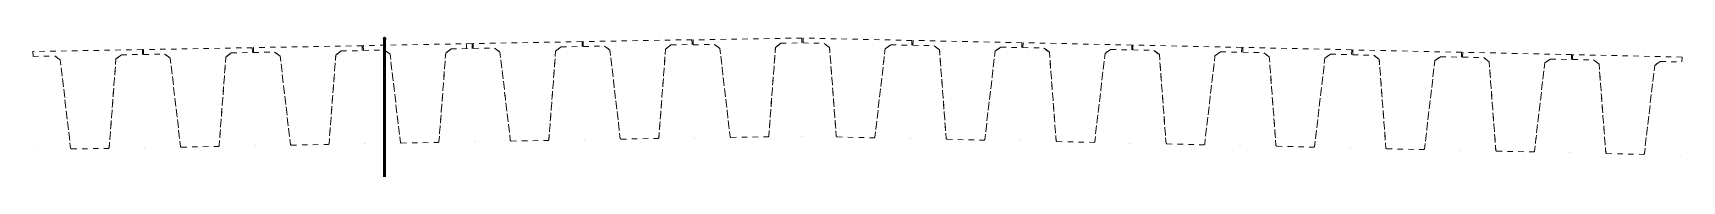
# Model space of a CAD drawing. Header units: metres. Extents: x 1110 to 1218, y -510 to 23.
# Drawn here: x 1186.45 to 1216.89, y 19.03 to 21.61 of the extents above; entities that cross this region are included whole.
import ezdxf

# ---------------------------------------------------------------- set-up
doc = ezdxf.new("R2010")
doc.units = ezdxf.units.M
doc.linetypes.add('JacobsDash', pattern=[0.0045000000000000005, 0.003, -0.0015])
for name, color, linetype, lineweight in [('A-DETL', 7, 'Continuous', 13), ('A-DETL-GENF', 7, 'Continuous', 9), ('S-BEAM', 7, 'Continuous', 50), ('S-BEAM-HDLN', 7, 'JacobsDash', 18)]:
    doc.layers.add(name, color=color, linetype=linetype, lineweight=lineweight)

# ---------------------------------------------------------------- blocks, each defined once
blk = doc.blocks.new('06_SFR_GCT_Girder_SuperT_BR08Edge_CS - Super T - 1815-6270606-DRG-2873072 - ELEVATION 1 - ABUTMENT A Copy 1')
at = {"layer": 'S-BEAM', "color": 9, "linetype": 'JacobsDash', "lineweight": 13, "true_color": 0xc3c3c3}
for p, q in [((1118.475553596512, 19.64068325525673), (1118.47568112797, 19.64067678687567)), ((1120.484325515319, 19.67734194263613), (1120.484453046776, 19.67733547425507))]:
    blk.add_line(p, q, dxfattribs=at)
blk = doc.blocks.new('06_SFR_GCT_Girder_SuperT_BR08Edge_CS - Super T - 1815-6270390-DRG-2873072 - ELEVATION 1 - ABUTMENT A Copy 1')
at = {"layer": 'S-BEAM', "color": 9, "linetype": 'JacobsDash', "lineweight": 13, "true_color": 0xc3c3c3}
for p, q in [((1120.505024003486, 19.67780132205431), (1120.505151534943, 19.67779485158447)), ((1122.513795922305, 19.71445906186346), (1122.513923453763, 19.71445259139362))]:
    blk.add_line(p, q, dxfattribs=at)
blk = doc.blocks.new('06_SFR_GCT_Girder_SuperT_BR08Edge_CS - Super T - 1815-6270051-DRG-2873072 - ELEVATION 1 - ABUTMENT A Copy 1')
at = {"layer": 'S-BEAM', "color": 9, "linetype": 'JacobsDash', "lineweight": 13, "true_color": 0xc3c3c3}
for p, q in [((1122.534494411453, 19.71334839908457), (1122.53462194291, 19.71334189310852)), ((1124.543266330266, 19.74999003165344), (1124.543393861723, 19.74998352567739))]:
    blk.add_line(p, q, dxfattribs=at)
blk = doc.blocks.new('06_SFR_GCT_Girder_SuperT_BR08Edge_CS - Super T - 1815-6266048-DRG-2873072 - ELEVATION 1 - ABUTMENT A Copy 1')
at = {"layer": 'S-BEAM', "color": 9, "linetype": 'JacobsDash', "lineweight": 13, "true_color": 0xc3c3c3}
for p, q in [((1140.728593366358, 19.47207467298766), (1140.728720897815, 19.4720681846992)), ((1142.747510597896, 19.42931747856364), (1142.747638129353, 19.42931099027517))]:
    blk.add_line(p, q, dxfattribs=at)
blk = doc.blocks.new('06_SFR_GCT_Girder_SuperT_BR08Edge_CS - Super T - 1815-6271143-DRG-2873072 - ELEVATION 1 - ABUTMENT A Copy 1')
at = {"layer": 'S-BEAM', "color": 9, "linetype": 'JacobsDash', "lineweight": 13, "true_color": 0xc3c3c3}
for p, q in [((1114.41670202947, 19.56571783375108), (1114.416829560927, 19.56571134239563)), ((1116.42547394829, 19.60236609888129), (1116.425601479747, 19.60235960752584))]:
    blk.add_line(p, q, dxfattribs=at)
blk = doc.blocks.new('06_SFR_GCT_Girder_SuperT_BR08Edge_CS - Super T - 1815-6255747-DRG-2873072 - ELEVATION 1 - ABUTMENT A Copy 1')
at = {"layer": 'S-BEAM', "color": 9, "linetype": 'JacobsDash', "lineweight": 13, "true_color": 0xc3c3c3}
for p, q in [((1112.377331885397, 19.53084693511003), (1112.377459421257, 19.53084052520352)), ((1114.39625112638, 19.56771733018911), (1114.39637866224, 19.56771092028259))]:
    blk.add_line(p, q, dxfattribs=at)
blk = doc.blocks.new('06_SFR_GCT_Girder_SuperT_BR08Edge_CS - Super T - 1815-6269499-DRG-2873072 - ELEVATION 1 - ABUTMENT A Copy 1')
at = {"layer": 'S-BEAM', "linetype": 'JacobsDash', "lineweight": 13, "true_color": 0xe1e1e1}
for points in [[(1126.946549007352, 21.49775745296644), (1126.946540123591, 21.49776431642707), (1126.946540123591, 21.49775764707486)], [(1128.5662380913, 21.46236756801152), (1128.566110620874, 21.46237702256725), (1128.177064411456, 21.47087093566008)], [(1127.868840910142, 19.75212383364374), (1127.868713439716, 19.75213328819946), (1127.72949006451, 19.75516862195785)]]:
    blk.add_hatch(color=254, dxfattribs=at).paths.add_polyline_path(points)
at = {"layer": 'S-BEAM', "color": 9, "linetype": 'JacobsDash', "lineweight": 13, "true_color": 0xc3c3c3}
for p, q in [((1126.559192764629, 21.59625291277042), (1126.557366443747, 21.50626768407563)), ((1126.557366443747, 21.50626768407563), (1126.946540123591, 21.49776431642706)), ((1126.557366443747, 21.50626768407563), (1126.557493914174, 21.5062582295199)), ((1128.567936941755, 21.55236225126203), (1126.559192764629, 21.59625291277042)), ((1126.946540123591, 21.49776431642706), (1127.046470093249, 21.4205599218912)), ((1127.046470093249, 21.4205599218912), (1127.170580329795, 19.78039098844901)), ((1127.88341537151, 19.76481568429456), (1128.073963103236, 21.39810940359369)), ((1128.074090573663, 21.39809994903796), (1127.883542841937, 19.76480622973883)), ((1128.073963103236, 21.39810940359369), (1128.176936941029, 21.4708803902158)), ((1128.074090573663, 21.39809994903796), (1128.073963103236, 21.39810940359369)), ((1128.177005455677, 21.47082927196866), (1128.074090573663, 21.39809994903796)), ((1128.176936941029, 21.4708803902158), (1128.566110620874, 21.46237702256724)), ((1128.177064411456, 21.47087093566007), (1128.176936941029, 21.4708803902158)), ((1128.566110620874, 21.46237702256724), (1128.567936941755, 21.55236225126203)), ((1128.5662380913, 21.46236756801151), (1128.566110620874, 21.46237702256724)), ((1128.568064412182, 21.5523527967063), (1128.5662380913, 21.46236756801151)), ((1128.568064412182, 21.5523527967063), (1128.567936941755, 21.55236225126202)), ((1126.522308677561, 19.77892549590819), (1126.522436209018, 19.77891904841277)), ((1127.170580329795, 19.78039098844901), (1127.18475465778, 19.76707765181007)), ((1127.18475465778, 19.76707765181007), (1127.868713439716, 19.75213328819946)), ((1127.18475465778, 19.76707765181007), (1127.184882128206, 19.76706819725434)), ((1127.868713439716, 19.75213328819946), (1127.88341537151, 19.76481568429456)), ((1127.868840910142, 19.75212383364373), (1127.868713439716, 19.75213328819946)), ((1127.883542841937, 19.76480622973883), (1127.868840910142, 19.75212383364373)), ((1127.883542841937, 19.76480622973883), (1127.88341537151, 19.76481568429456)), ((1128.531080596388, 19.73640170444055), (1128.531208127845, 19.73639525694513))]:
    blk.add_line(p, q, dxfattribs=at)
at = {"layer": 'S-BEAM-HDLN', "color": 9, "lineweight": 13, "true_color": 0xc3c3c3}
for p, q in [((1126.557493914174, 21.5062582295199), (1126.559320235055, 21.59624345821469)), ((1127.046597563675, 21.42055046733547), (1126.946667594018, 21.49775486187134)), ((1127.046470093249, 21.4205599218912), (1127.046597563675, 21.42055046733547)), ((1127.170707800222, 19.78038153389329), (1127.046597563675, 21.42055046733547)), ((1127.184882128206, 19.76706819725434), (1127.170707800222, 19.78038153389329))]:
    blk.add_line(p, q, dxfattribs=at)
blk = doc.blocks.new('06_SFR_GCT_Girder_SuperT_BR08Edge_CS - Super T - 1815-6268857-DRG-2873072 - ELEVATION 1 - ABUTMENT A Copy 1')
at = {"layer": 'S-BEAM', "linetype": 'JacobsDash', "lineweight": 13, "true_color": 0xe1e1e1}
for points in [[(1128.976019530647, 21.45476098712839), (1128.976010679304, 21.45476782548981), (1128.976010679304, 21.45476118047824)], [(1130.595708647104, 21.41938029203277), (1130.595581176678, 21.41938972152456), (1130.206534967238, 21.42788145140137)], [(1129.898311470584, 19.70913332415269), (1129.898184000158, 19.70914275364447), (1129.21435268861, 19.72407380679046)]]:
    blk.add_hatch(color=254, dxfattribs=at).paths.add_polyline_path(points)
at = {"layer": 'S-BEAM', "color": 9, "linetype": 'JacobsDash', "lineweight": 13, "true_color": 0xc3c3c3}
for p, q in [((1128.588663320076, 21.55325418615725), (1128.586836999438, 21.46326898485839)), ((1128.586836999438, 21.46326898485839), (1128.976010679304, 21.4547678254898)), ((1128.586836999438, 21.46326898485839), (1128.586964469864, 21.46325955536661)), ((1130.597407497315, 21.50937492282341), (1128.588663320076, 21.55325418615725)), ((1128.976010679304, 21.4547678254898), (1129.07594064917, 21.37756402945026)), ((1129.07594064917, 21.37756402945026), (1129.200050890163, 19.73739648703802)), ((1129.912885931918, 19.72182522770835), (1130.103433659216, 21.35511934143457)), ((1130.103561129642, 21.35510991194279), (1129.913013402345, 19.72181579821657)), ((1130.103433659216, 21.35511934143457), (1130.206407496812, 21.42789088089313)), ((1130.103561129642, 21.35510991194279), (1130.103433659216, 21.35511934143457)), ((1130.206475978033, 21.42783976377109), (1130.103561129642, 21.35510991194279)), ((1130.206407496812, 21.42789088089313), (1130.595581176678, 21.41938972152455)), ((1130.206534967238, 21.42788145140135), (1130.206407496812, 21.42789088089313)), ((1130.595581176678, 21.41938972152455), (1130.597407497315, 21.50937492282341)), ((1130.595708647105, 21.41938029203276), (1130.595581176678, 21.41938972152454)), ((1130.597534967742, 21.50936549333162), (1130.595708647105, 21.41938029203276)), ((1130.597534967742, 21.50936549333162), (1130.597407497315, 21.50937492282341)), ((1128.551779084525, 19.73591976392319), (1128.551906615982, 19.73591334149084)), ((1129.200050890163, 19.73739648703802), (1129.214225218183, 19.72408323628223)), ((1129.214225218183, 19.72408323628223), (1129.898184000158, 19.70914275364446)), ((1129.214225218183, 19.72408323628223), (1129.21435268861, 19.72407380679044)), ((1129.898184000158, 19.70914275364446), (1129.912885931918, 19.72182522770835)), ((1129.898311470585, 19.70913332415268), (1129.898184000158, 19.70914275364446)), ((1129.913013402345, 19.72181579821657), (1129.898311470585, 19.70913332415268)), ((1129.913013402345, 19.72181579821656), (1129.912885931918, 19.72182522770835)), ((1130.560551003355, 19.693407364942), (1130.560678534813, 19.69340094250965))]:
    blk.add_line(p, q, dxfattribs=at)
at = {"layer": 'S-BEAM-HDLN', "color": 9, "lineweight": 13, "true_color": 0xc3c3c3}
for p, q in [((1128.586964469864, 21.46325955536661), (1128.588790790502, 21.55324475666547)), ((1129.076068119597, 21.37755459995848), (1128.976138149731, 21.45475839599802)), ((1129.07594064917, 21.37756402945026), (1129.076068119597, 21.37755459995848)), ((1129.200178360589, 19.73738705754624), (1129.076068119597, 21.37755459995848)), ((1129.21435268861, 19.72407380679044), (1129.200178360589, 19.73738705754624))]:
    blk.add_line(p, q, dxfattribs=at)
blk = doc.blocks.new('06_SFR_GCT_Girder_SuperT_BR08Edge_CS - Super T - 1815-6267993-DRG-2873072 - ELEVATION 1 - ABUTMENT A Copy 1')
at = {"layer": 'S-BEAM', "linetype": 'JacobsDash', "lineweight": 13, "true_color": 0xe1e1e1}
for points in [[(1131.005488020496, 21.41226777309401), (1131.005479196169, 21.41227459053987), (1131.005479196169, 21.41226796581201)], [(1132.625177164053, 21.37689473612192), (1132.625049693626, 21.37690414472726), (1132.236003484167, 21.38539405527951)], [(1131.927779991395, 19.66664507221585), (1131.927652520968, 19.66665448082119), (1131.802432191319, 19.66938259279756)]]:
    blk.add_hatch(color=254, dxfattribs=at).paths.add_polyline_path(points)
at = {"layer": 'S-BEAM', "color": 9, "linetype": 'JacobsDash', "lineweight": 13, "true_color": 0xc3c3c3}
for p, q in [((1130.618131836717, 21.51075908824311), (1130.616305516283, 21.42077390969746)), ((1130.616305516283, 21.42077390969746), (1131.005479196169, 21.41227459053987)), ((1130.616305516283, 21.42077390969746), (1130.616432986709, 21.42076450109213)), ((1132.626876014061, 21.46688932327289), (1130.618131836717, 21.51075908824311)), ((1131.005479196169, 21.41227459053987), (1131.10540916621, 21.33507129317752)), ((1131.10540916621, 21.33507129317752), (1131.229519410908, 19.69490490855253)), ((1131.9423544527, 19.67933701986932), (1132.132902176309, 21.31263146367112)), ((1132.133029646735, 21.31262205506578), (1131.942481923126, 19.67932761126398)), ((1132.132902176309, 21.31263146367112), (1132.23587601374, 21.38540346388484)), ((1132.133029646735, 21.31262205506578), (1132.132902176309, 21.31263146367111)), ((1132.235944467107, 21.38535234770006), (1132.133029646735, 21.31262205506578)), ((1132.23587601374, 21.38540346388484), (1132.625049693626, 21.37690414472724)), ((1132.236003484167, 21.3853940552795), (1132.23587601374, 21.38540346388483)), ((1132.625049693626, 21.37690414472724), (1132.626876014061, 21.46688932327289)), ((1132.625177164053, 21.37689473612191), (1132.625049693626, 21.37690414472724)), ((1132.627003484487, 21.46687991466755), (1132.625177164053, 21.37689473612191)), ((1132.627003484487, 21.46687991466755), (1132.626876014061, 21.46688932327289)), ((1130.581247451902, 19.69341756879074), (1130.581374983359, 19.69341116724417)), ((1131.229519410908, 19.69490490855253), (1131.243693738958, 19.68159172935413)), ((1131.243693738958, 19.68159172935413), (1131.927652520969, 19.66665448082118)), ((1131.243693738958, 19.68159172935413), (1131.243821209385, 19.6815823207488)), ((1131.927652520969, 19.66665448082118), (1131.9423544527, 19.67933701986932)), ((1131.927779991395, 19.66664507221585), (1131.927652520969, 19.66665448082118)), ((1131.942481923126, 19.67932761126398), (1131.927779991395, 19.66664507221585)), ((1131.942481923126, 19.67932761126398), (1131.9423544527, 19.67933701986932)), ((1132.590019370744, 19.65091466346003), (1132.590146902201, 19.65090826191345))]:
    blk.add_line(p, q, dxfattribs=at)
at = {"layer": 'S-BEAM-HDLN', "color": 9, "lineweight": 13, "true_color": 0xc3c3c3}
for p, q in [((1130.616432986709, 21.42076450109213), (1130.618259307144, 21.51074967963778)), ((1131.105536636637, 21.33506188457219), (1131.005606666596, 21.41226518193454)), ((1131.10540916621, 21.33507129317752), (1131.105536636637, 21.33506188457219)), ((1131.229646881334, 19.69489549994719), (1131.105536636637, 21.33506188457219)), ((1131.243821209385, 19.6815823207488), (1131.229646881334, 19.69489549994719))]:
    blk.add_line(p, q, dxfattribs=at)
blk = doc.blocks.new('06_SFR_GCT_Girder_SuperT_BR08Edge_CS - Super T - 1815-6267463-DRG-2873072 - ELEVATION 1 - ABUTMENT A Copy 1')
at = {"layer": 'S-BEAM', "linetype": 'JacobsDash', "lineweight": 13, "true_color": 0xe1e1e1}
for points in [[(1133.034958540822, 21.36886937982677), (1133.034949751615, 21.36887617008241), (1133.034949751615, 21.36886957172374)], [(1134.654647719584, 21.33350629852404), (1134.654520249157, 21.3335156799766), (1134.265474039677, 21.34200322538129)], [(1133.957250551957, 19.62325312775464), (1133.95712308153, 19.6232625092072), (1133.273291769911, 19.63818617190556)]]:
    blk.add_hatch(color=254, dxfattribs=at).paths.add_polyline_path(points)
at = {"layer": 'S-BEAM', "color": 9, "linetype": 'JacobsDash', "lineweight": 13, "true_color": 0xc3c3c3}
for p, q in [((1132.647602391879, 21.46735824600967), (1132.645776071709, 21.37737309693964)), ((1132.645776071709, 21.37737309693964), (1133.034949751615, 21.36887617008239)), ((1132.645776071709, 21.37737309693964), (1132.645903542135, 21.37736371548707)), ((1134.656346569328, 21.42350082904662), (1132.647602391879, 21.46735824600967)), ((1133.034949751615, 21.36887617008239), (1133.134879721882, 21.29167352092087)), ((1134.162372732034, 21.26924000754531), (1134.265346569251, 21.34201260683384)), ((1134.265414986405, 21.34196149186713), (1134.162500202461, 21.26923062609275)), ((1134.265346569251, 21.34201260683384), (1134.654520249157, 21.33351567997659)), ((1134.265474039677, 21.34200322538127), (1134.265346569251, 21.34201260683384)), ((1134.654520249157, 21.33351567997659), (1134.656346569328, 21.42350082904662)), ((1134.654647719584, 21.33350629852402), (1134.654520249157, 21.33351567997659)), ((1134.656474039754, 21.42349144759405), (1134.654647719584, 21.33350629852402)), ((1134.656474039754, 21.42349144759405), (1134.656346569328, 21.42350082904662)), ((1133.134879721882, 21.29167352092087), (1133.258989971395, 19.65150863954588)), ((1133.971825013224, 19.63594513275076), (1134.162372732034, 21.26924000754531)), ((1134.162500202461, 21.26923062609275), (1133.971952483651, 19.6359357512982)), ((1134.162500202461, 21.26923062609275), (1134.162372732034, 21.26924000754531)), ((1132.61071785895, 19.65000976106852), (1132.610845390407, 19.65000338667372)), ((1133.258989971395, 19.65150863954588), (1133.273164299485, 19.63819555335811)), ((1133.273164299485, 19.63819555335811), (1133.95712308153, 19.6232625092072)), ((1133.273164299485, 19.63819555335811), (1133.273291769911, 19.63818617190554)), ((1133.95712308153, 19.6232625092072), (1133.971825013224, 19.63594513275076)), ((1133.957250551957, 19.62325312775463), (1133.95712308153, 19.6232625092072)), ((1133.971952483651, 19.6359357512982), (1133.957250551957, 19.62325312775463)), ((1133.971952483651, 19.6359357512982), (1133.971825013224, 19.63594513275076)), ((1134.619489777776, 19.6075191975614), (1134.619617309233, 19.6075128231666))]:
    blk.add_line(p, q, dxfattribs=at)
at = {"layer": 'S-BEAM-HDLN', "color": 9, "lineweight": 13, "true_color": 0xc3c3c3}
for p, q in [((1132.645903542135, 21.37736371548707), (1132.647729862305, 21.46734886455711)), ((1133.135007192308, 21.29166413946831), (1133.035077222042, 21.36886678862982)), ((1133.134879721882, 21.29167352092087), (1133.135007192308, 21.29166413946831)), ((1133.259117441822, 19.65149925809332), (1133.135007192308, 21.29166413946831)), ((1133.273291769911, 19.63818617190554), (1133.259117441822, 19.65149925809332))]:
    blk.add_line(p, q, dxfattribs=at)
blk = doc.blocks.new('06_SFR_GCT_Girder_SuperT_BR08Edge_CS - Super T - 1815-6267083-DRG-2873072 - ELEVATION 1 - ABUTMENT A Copy 1')
at = {"layer": 'S-BEAM', "linetype": 'JacobsDash', "lineweight": 13, "true_color": 0xe1e1e1}
for points in [[(1135.064429081456, 21.32548104868045), (1135.06442031116, 21.32548782429565), (1135.06442031116, 21.32548124013549)], [(1136.684118279197, 21.29012332799558), (1136.683990808771, 21.29013269482772), (1136.294944599274, 21.29861896672172)], [(1135.986721114269, 19.57986826802781), (1135.986593643843, 19.57987763485995), (1135.875374318128, 19.58229896209097)]]:
    blk.add_hatch(color=254, dxfattribs=at).paths.add_polyline_path(points)
at = {"layer": 'S-BEAM', "color": 9, "linetype": 'JacobsDash', "lineweight": 13, "true_color": 0xc3c3c3}
for p, q in [((1134.677072951265, 21.42396859626933), (1134.675246631237, 21.33398346302177)), ((1134.675246631237, 21.33398346302177), (1135.06442031116, 21.32548782429564)), ((1134.675246631237, 21.33398346302177), (1134.675374101664, 21.33397409618963)), ((1136.685817128798, 21.38011782807527), (1134.677072951265, 21.42396859626933)), ((1135.06442031116, 21.32548782429564), (1135.164350281549, 21.24828552411652)), ((1136.683990808771, 21.29013269482771), (1136.685817128798, 21.38011782807527)), ((1136.685944599225, 21.38010846124313), (1136.684118279197, 21.29012332799557)), ((1136.685944599225, 21.38010846124313), (1136.685817128798, 21.38011782807527)), ((1135.164350281549, 21.24828552411652), (1135.288460533657, 19.60812145127996)), ((1136.001295575517, 19.59256030390699), (1136.191843291745, 21.2258554116537)), ((1136.191970762172, 21.22584604482157), (1136.001423045943, 19.59255093707486)), ((1136.191843291745, 21.2258554116537), (1136.294817128847, 21.29862833355384)), ((1136.191970762172, 21.22584604482157), (1136.191843291745, 21.2258554116537)), ((1136.294885526504, 21.29857721924281), (1136.191970762172, 21.22584604482157)), ((1136.294817128847, 21.29862833355384), (1136.683990808771, 21.29013269482771)), ((1136.294944599274, 21.2986189667217), (1136.294817128847, 21.29862833355384)), ((1136.684118279197, 21.29012332799557), (1136.683990808771, 21.29013269482771)), ((1134.640188267826, 19.60661287348947), (1134.640315799283, 19.60660651371466)), ((1135.288460533657, 19.60812145127996), (1135.302634861768, 19.59480841516661)), ((1135.302634861768, 19.59480841516661), (1135.986593643843, 19.57987763485994)), ((1135.302634861768, 19.59480841516661), (1135.302762332194, 19.59479904833448)), ((1135.986593643843, 19.57987763485994), (1136.001295575517, 19.59256030390699)), ((1135.986721114269, 19.57986826802781), (1135.986593643843, 19.57987763485994)), ((1136.001423045943, 19.59255093707486), (1135.986721114269, 19.57986826802781)), ((1136.001423045943, 19.59255093707486), (1136.001295575517, 19.59256030390699)), ((1136.648960186673, 19.56412895546608), (1136.649087718131, 19.56412259569127))]:
    blk.add_line(p, q, dxfattribs=at)
at = {"layer": 'S-BEAM-HDLN', "color": 9, "lineweight": 13, "true_color": 0xc3c3c3}
for p, q in [((1134.675374101664, 21.33397409618964), (1134.677200421691, 21.42395922943719)), ((1135.164477751976, 21.24827615728438), (1135.064547781586, 21.32547845746351)), ((1135.164350281549, 21.24828552411652), (1135.164477751976, 21.24827615728438)), ((1135.288588004084, 19.60811208444782), (1135.164477751976, 21.24827615728438)), ((1135.302762332194, 19.59479904833448), (1135.288588004084, 19.60811208444782))]:
    blk.add_line(p, q, dxfattribs=at)
blk = doc.blocks.new('06_SFR_GCT_Girder_SuperT_BR08Edge_CS - Super T - 1815-6266581-DRG-2873072 - ELEVATION 1 - ABUTMENT A Copy 1')
at = {"layer": 'S-BEAM', "linetype": 'JacobsDash', "lineweight": 13, "true_color": 0xe1e1e1}
for points in [[(1137.093897791788, 21.27889557341449), (1137.093888886497, 21.27890245354362), (1137.093888886497, 21.27889576802687)], [(1138.713586854316, 21.24349958548222), (1138.713459383889, 21.24350905668284), (1138.324413174445, 21.25200441964759)], [(1138.016189670013, 19.53325799742773), (1138.016062199586, 19.53326746862834), (1137.33223088803, 19.548204938389)]]:
    blk.add_hatch(color=254, dxfattribs=at).paths.add_polyline_path(points)
at = {"layer": 'S-BEAM', "color": 9, "linetype": 'JacobsDash', "lineweight": 13, "true_color": 0xc3c3c3}
for p, q in [((1136.70654152767, 21.37739253465264), (1136.704715206627, 21.28740728770897)), ((1138.715285704932, 21.33349430362649), (1136.70654152767, 21.37739253465264)), ((1138.713459383889, 21.24350905668282), (1138.715285704932, 21.33349430362649)), ((1138.715413175359, 21.33348483242588), (1138.713586854316, 21.24349958548221)), ((1138.715413175359, 21.33348483242587), (1138.715285704932, 21.33349430362648)), ((1136.704715206627, 21.28740728770897), (1137.093888886497, 21.2789024535436)), ((1136.704715206627, 21.28740728770896), (1136.704842677054, 21.28739781650835)), ((1137.093888886497, 21.2789024535436), (1137.193818856027, 21.20169766150079)), ((1137.193818856027, 21.20169766150079), (1137.317929089642, 19.56152780327146)), ((1138.030764131405, 19.54594981295241), (1138.221311866084, 21.17924327131821)), ((1138.221439336511, 21.1792338001176), (1138.030891601832, 19.5459403417518)), ((1138.221311866084, 21.17924327131821), (1138.324285704018, 21.25201389084818)), ((1138.221439336511, 21.1792338001176), (1138.221311866084, 21.17924327131821)), ((1138.324354240865, 21.25196277185366), (1138.221439336511, 21.1792338001176)), ((1138.324285704018, 21.25201389084818), (1138.713459383889, 21.24350905668282)), ((1138.324413174445, 21.25200441964757), (1138.324285704018, 21.25201389084818)), ((1138.713586854316, 21.2434995854822), (1138.713459383889, 21.24350905668282)), ((1136.669656633993, 19.56002516751641), (1136.66978416545, 19.56001870335625)), ((1137.317929089642, 19.56152780327146), (1137.332103417603, 19.54821440958959)), ((1137.332103417603, 19.54821440958959), (1138.016062199586, 19.53326746862832)), ((1137.332103417603, 19.54821440958959), (1137.33223088803, 19.54820493838898)), ((1138.016062199586, 19.53326746862832), (1138.030764131405, 19.54594981295241)), ((1138.016189670013, 19.53325799742772), (1138.016062199586, 19.53326746862832)), ((1138.030891601832, 19.5459403417518), (1138.016189670013, 19.53325799742772)), ((1138.030891601832, 19.54594034175179), (1138.030764131405, 19.54594981295241)), ((1138.678428552841, 19.51749380101744), (1138.678556084298, 19.51748733685727))]:
    blk.add_line(p, q, dxfattribs=at)
at = {"layer": 'S-BEAM-HDLN', "color": 9, "lineweight": 13, "true_color": 0xc3c3c3}
for p, q in [((1136.704842677054, 21.28739781650835), (1136.706668998097, 21.37738306345203)), ((1137.193946326454, 21.20168819030018), (1137.094016356924, 21.27889298234299)), ((1137.193818856027, 21.20169766150079), (1137.193946326454, 21.20168819030018)), ((1137.318056560069, 19.56151833207085), (1137.193946326454, 21.20168819030018)), ((1137.33223088803, 19.54820493838898), (1137.318056560069, 19.56151833207085))]:
    blk.add_line(p, q, dxfattribs=at)
blk = doc.blocks.new('06_SFR_GCT_Girder_SuperT_BR08Edge_CS - Super T - 1815-6266069-DRG-2873072 - ELEVATION 1 - ABUTMENT A Copy 1')
at = {"layer": 'S-BEAM', "linetype": 'JacobsDash', "lineweight": 13, "true_color": 0xe1e1e1}
for points in [[(1139.123366489333, 21.23541829857236), (1139.123357590557, 21.2354251736573), (1139.123357590557, 21.23541849303222)], [(1140.743055558039, 21.20002415752032), (1140.742928087613, 21.20003362368389), (1140.353881878249, 21.20852854788903)], [(1140.045658374803, 19.4897819200381), (1140.045530904377, 19.48979138620167), (1139.948316444938, 19.49190907768983)]]:
    blk.add_hatch(color=254, dxfattribs=at).paths.add_polyline_path(points)
at = {"layer": 'S-BEAM', "color": 9, "linetype": 'JacobsDash', "lineweight": 13, "true_color": 0xc3c3c3}
for p, q in [((1138.736010231762, 21.3339148054426), (1138.734183910767, 21.24392956402602)), ((1140.744754408608, 21.29001886510047), (1138.736010231762, 21.3339148054426)), ((1138.734183910767, 21.24392956402602), (1139.123357590557, 21.2354251736573)), ((1138.734183910767, 21.24392956402601), (1138.734311381193, 21.24392009786244)), ((1139.123357590557, 21.2354251736573), (1139.223287560106, 21.15822050191171)), ((1139.223287560106, 21.15822050191171), (1139.34739779457, 19.51805092362514)), ((1140.060232836186, 19.502473746192), (1140.25078056995, 21.13576728343723)), ((1140.250908040376, 21.13575781727366), (1140.060360306612, 19.50246428002843)), ((1140.25078056995, 21.13576728343723), (1140.353754407824, 21.20853801405261)), ((1140.250908040376, 21.13575781727366), (1140.25078056995, 21.13576728343723)), ((1140.353822937951, 21.2084868952843), (1140.250908040376, 21.13575781727366)), ((1140.353754407824, 21.20853801405261), (1140.742928087613, 21.20003362368389)), ((1140.353881878249, 21.20852854788903), (1140.353754407824, 21.2085380140526)), ((1140.742928087613, 21.20003362368389), (1140.744754408608, 21.29001886510047)), ((1140.743055558039, 21.20002415752031), (1140.742928087613, 21.20003362368389)), ((1140.744881879034, 21.2900093989369), (1140.743055558039, 21.20002415752032)), ((1140.744881879034, 21.2900093989369), (1140.744754408608, 21.29001886510047)), ((1138.699124997026, 19.51653069723551), (1138.699252528483, 19.51652423815647)), ((1139.34739779457, 19.51805092362514), (1139.361572122536, 19.50473754720624)), ((1139.361572122536, 19.50473754720624), (1140.045530904377, 19.48979138620166)), ((1139.361572122536, 19.50473754720624), (1139.361699592962, 19.50472808104267)), ((1140.045530904377, 19.48979138620166), (1140.060232836186, 19.502473746192)), ((1140.045658374803, 19.48978192003809), (1140.045530904377, 19.48979138620166)), ((1140.060360306612, 19.50246428002843), (1140.045658374803, 19.48978192003809)), ((1140.060360306612, 19.50246428002843), (1140.060232836186, 19.502473746192)), ((1140.707896915843, 19.47400164038655), (1140.708024447301, 19.47399518130751))]:
    blk.add_line(p, q, dxfattribs=at)
at = {"layer": 'S-BEAM-HDLN', "color": 9, "lineweight": 13, "true_color": 0xc3c3c3}
for p, q in [((1138.734311381193, 21.24392009786244), (1138.736137702188, 21.33390533927902)), ((1139.223415030532, 21.15821103574814), (1139.123485060983, 21.23541570749373)), ((1139.223287560106, 21.15822050191171), (1139.223415030532, 21.15821103574814)), ((1139.347525264996, 19.51804145746157), (1139.223415030532, 21.15821103574814)), ((1139.361699592962, 19.50472808104267), (1139.347525264996, 19.51804145746157))]:
    blk.add_line(p, q, dxfattribs=at)
blk = doc.blocks.new('06_SFR_GCT_Girder_SuperT_BR08Edge_CS - Super T - 1815-6269797-DRG-2873072 - ELEVATION 1 - ABUTMENT A Copy 1')
at = {"layer": 'S-BEAM', "color": 9, "linetype": 'JacobsDash', "lineweight": 13, "true_color": 0xc3c3c3}
for p, q in [((1126.535879502758, 21.59778372931566), (1124.527079896579, 21.56246941604557)), ((1124.527079896579, 21.56246941604557), (1124.528906267632, 21.47247642447745)), ((1124.528906267632, 21.47247642447745), (1124.918090686289, 21.47931821219884)), ((1124.528906267632, 21.47247642447745), (1124.529033860122, 21.47246699263682)), ((1124.918090686289, 21.47931821219884), (1125.021067365344, 21.4061076068564)), ((1125.021067365344, 21.4061076068564), (1125.211620350953, 19.77200097224614)), ((1125.924475062555, 19.7845328218762), (1126.048588727854, 21.42417123608839)), ((1126.048716320344, 21.42416180424776), (1125.924602655045, 19.78452339003557)), ((1126.048588727854, 21.42417123608839), (1126.148521455154, 21.50094895002615)), ((1126.048716320344, 21.42416180424776), (1126.048588727854, 21.42417123608839)), ((1126.14859850624, 21.50090068752923), (1126.048716320344, 21.42416180424776)), ((1126.148521455154, 21.50094895002615), (1126.537705873811, 21.50779073774754)), ((1126.148649047644, 21.50093951818552), (1126.148521455154, 21.50094895002615)), ((1126.537705873811, 21.50779073774754), (1126.535879502758, 21.59778372931566)), ((1126.536007095247, 21.59777429747503), (1126.535879502758, 21.59778372931566)), ((1126.536007095248, 21.59777429747503), (1126.537833466301, 21.50778130590691)), ((1126.537833466301, 21.50778130590691), (1126.537705873811, 21.50779073774754)), ((1124.563964821206, 19.7449938788093), (1124.564092352663, 19.74498745428841)), ((1125.211620350953, 19.77200097224614), (1125.226322688399, 19.75925581114392)), ((1125.226322688399, 19.75925581114392), (1125.910300343414, 19.77128000763652)), ((1125.226322688399, 19.75925581114392), (1125.226450280888, 19.75924637930329)), ((1125.910300343414, 19.77128000763652), (1125.924475062555, 19.7845328218762)), ((1125.910427935903, 19.77127057579589), (1125.910300343414, 19.77128000763652)), ((1125.924602655045, 19.78452339003557), (1125.910427935903, 19.77127057579589)), ((1125.924602655045, 19.78452339003557), (1125.924475062555, 19.7845328218762)), ((1126.572736740058, 19.78167246329245), (1126.572864271515, 19.78166603877155))]:
    blk.add_line(p, q, dxfattribs=at)
at = {"layer": 'S-BEAM-HDLN', "color": 9, "lineweight": 13, "true_color": 0xc3c3c3}
for p, q in [((1124.529033860122, 21.47246699263682), (1124.527207489069, 21.56245998420495)), ((1125.021194957834, 21.40609817501577), (1124.918218278779, 21.47930878035822)), ((1125.021067365344, 21.4061076068564), (1125.021194957834, 21.40609817501577)), ((1125.211747943443, 19.77199154040552), (1125.021194957834, 21.40609817501577)), ((1126.535926988085, 21.59777288920642), (1126.536007095248, 21.59777429747503)), ((1126.537833466301, 21.50778130590691), (1126.537753359138, 21.5077798976383)), ((1125.226450280888, 19.75924637930329), (1125.211747943443, 19.77199154040552))]:
    blk.add_line(p, q, dxfattribs=at)
blk = doc.blocks.new('06_SFR_GCT_Girder_SuperT_BR08Edge_CS - Super T - 1815-6539906-DRG-2873072 - ELEVATION 1 - ABUTMENT A Copy 1')
at = {"layer": 'S-BEAM', "color": 9, "linetype": 'JacobsDash', "lineweight": 13, "true_color": 0xc3c3c3}
for p, q in [((1118.417969677349, 21.45505198024483), (1116.409170071572, 21.41977839222438)), ((1116.409170071572, 21.41977839222438), (1116.410996443499, 21.32978522782922)), ((1116.410996443499, 21.32978522782922), (1116.800180862078, 21.3366191254492)), ((1116.410996443499, 21.32978522782922), (1116.411124035989, 21.32977570617382)), ((1116.800180862078, 21.3366191254492), (1116.903157541841, 21.26340631924984)), ((1117.930678904146, 21.2814491171038), (1118.030611630697, 21.35822491822968)), ((1118.030688798077, 21.35817665623041), (1117.930806496635, 21.2814395954484)), ((1118.030611630697, 21.35822491822968), (1118.419796049276, 21.36505881584967)), ((1118.030739223186, 21.35821539657429), (1118.030611630697, 21.35822491822969)), ((1118.419796049276, 21.36505881584967), (1118.417969677349, 21.45505198024483)), ((1118.418097269838, 21.45504245858943), (1118.417969677349, 21.45505198024483)), ((1118.418097269838, 21.45504245858943), (1118.419923641766, 21.36504929419427)), ((1118.419923641766, 21.36504929419427), (1118.419796049276, 21.36505881584967)), ((1116.903157541841, 21.26340631924984), (1117.093710543319, 19.62929335142239)), ((1117.806565254778, 19.6418107490454), (1117.930678904146, 21.2814491171038)), ((1117.930806496635, 21.2814395954484), (1117.806692847267, 19.64180122738999)), ((1117.930806496635, 21.28143959544839), (1117.930678904146, 21.28144911710379)), ((1116.446053906974, 19.60235390525196), (1116.446181438432, 19.60234739092188)), ((1117.093710543319, 19.62929335142239), (1117.108412880888, 19.61654787263783)), ((1117.108412880888, 19.61654787263783), (1117.792390535766, 19.62855820256024)), ((1117.108412880888, 19.61654787263783), (1117.108540473377, 19.61653835098243)), ((1117.792390535766, 19.62855820256024), (1117.806565254778, 19.6418107490454)), ((1117.792518128255, 19.62854868090484), (1117.792390535766, 19.62855820256023)), ((1117.806692847267, 19.64180122738999), (1117.792518128255, 19.62854868090484)), ((1117.806692847267, 19.64180122738999), (1117.806565254778, 19.64181074904539)), ((1118.454825825797, 19.63899174806115), (1118.454953357254, 19.63898523373106))]:
    blk.add_line(p, q, dxfattribs=at)
at = {"layer": 'S-BEAM-HDLN', "color": 9, "lineweight": 13, "true_color": 0xc3c3c3}
for p, q in [((1116.411124035989, 21.32977570617382), (1116.409297664062, 21.41976887056898)), ((1116.903285134331, 21.26339679759445), (1116.800308454568, 21.33660960379381)), ((1118.418017146641, 21.4550410516633), (1118.418097269838, 21.45504245858943)), ((1118.419923641766, 21.36504929419427), (1118.419843518569, 21.36504788726814)), ((1116.903157541841, 21.26340631924985), (1116.903285134331, 21.26339679759445)), ((1117.093838135808, 19.62928382976699), (1116.903285134331, 21.26339679759445)), ((1117.108540473377, 19.61653835098244), (1117.093838135808, 19.62928382976699)), ((1117.792518128255, 19.62854868090484), (1117.792438005058, 19.62854727397871))]:
    blk.add_line(p, q, dxfattribs=at)
blk = doc.blocks.new('CS_DET_Rebar Combined - Multiple Bar-6358647-DRG-2873072 - ELEVATION 1 - ABUTMENT A Copy 1')
at = {"layer": 'A-DETL-GENF'}
blk.add_hatch(color=256, dxfattribs=at).paths.add_polyline_path([(1118.830312510805, 21.56113932717077), (1118.836782986932, 21.56199118151354), (1118.842812510804, 21.56448869207615), (1118.847990180334, 21.56846165764111), (1118.851963145899, 21.57363932717076), (1118.854460656462, 21.57966885104321), (1118.855312510805, 21.58613932717077), (1118.854460656462, 21.59260980329833), (1118.851963145899, 21.59863932717077), (1118.847990180334, 21.60381699670043), (1118.842812510804, 21.60778996226538), (1118.836782986932, 21.610287472828), (1118.830312510805, 21.61113932717076), (1118.823842034677, 21.610287472828), (1118.817812510805, 21.60778996226538), (1118.812634841275, 21.60381699670043), (1118.80866187571, 21.59863932717077), (1118.806164365147, 21.59260980329833), (1118.805312510804, 21.58613932717077), (1118.806164365147, 21.57966885104321), (1118.80866187571, 21.57363932717076), (1118.812634841275, 21.56846165764111), (1118.817812510805, 21.56448869207615), (1118.823842034677, 21.56199118151354)])
at = {"layer": 'A-DETL-GENF', "lineweight": 50}
blk.add_line((1118.830312510805, 19.03231232762126), (1118.830312510805, 21.56113932717075), dxfattribs=at)
at = {"layer": 'A-DETL-GENF'}
for radius, start, end in [(0.02499999999986358, 90, 269.9999999999996), (0.02500000000009095, 269.9999999999996, 90)]:
    blk.add_arc((1118.830312510805, 21.58613932717076), radius, start, end, dxfattribs=at)

msp = doc.modelspace()

# ---------------------------------------------------------------- hatches: boundary and pattern name
at = {"layer": 'S-BEAM', "true_color": 0xe1e1e1}
for points in [[(1215.258108039678, 21.19096823029999), (1215.258099103119, 21.19097513463819), (1215.258099103119, 21.1909684256446)], [(1216.887942243099, 21.15534161483603), (1216.887814772673, 21.1553511102111), (1216.488623390727, 21.16407034268523)], [(1216.180399881849, 19.44532490627252), (1216.180272411423, 19.44533440164759), (1215.496441100056, 19.46027559049611)]]:
    msp.add_hatch(color=254, dxfattribs=at).paths.add_polyline_path(points)

# ---------------------------------------------------------------- linework, layer by layer
at = {"layer": 'A-DETL', "lineweight": 18}
msp.add_line((1194.450908711784, 21.49421756056767), (1194.450908711784, 21.40421756056767), dxfattribs=at)
at = {"layer": 'S-BEAM', "color": 9, "linetype": 'JacobsDash', "lineweight": 13, "true_color": 0xc3c3c3}
for p, q in [((1188.464668251012, 21.38375810559872), (1186.445721181818, 21.34825892192635)), ((1186.445721181818, 21.34825892192635), (1186.447547554548, 21.25826595823871)), ((1188.466494623741, 21.29376514191109), (1188.464668251012, 21.38375810559872)), ((1188.464795847904, 21.38374868837067), (1188.464668251012, 21.38375810559872)), ((1188.464795847904, 21.38374868837067), (1188.466622220634, 21.29375572468304)), ((1190.493890936103, 21.41841779149917), (1188.485091330234, 21.38313378531726)), ((1188.485091330234, 21.38313378531726), (1188.486917701938, 21.29314066525665)), ((1190.006600162468, 21.24481246505502), (1190.10653288921, 21.32158875540615)), ((1190.10661002684, 21.32154049328001), (1190.006727754957, 21.24480296637577)), ((1190.10653288921, 21.32158875540615), (1190.495717307807, 21.32842467143858)), ((1190.106660481699, 21.3215792567269), (1190.10653288921, 21.32158875540615)), ((1190.495717307807, 21.32842467143858), (1190.493890936103, 21.41841779149917)), ((1190.494018528593, 21.41840829281992), (1190.493890936103, 21.41841779149917)), ((1190.494018528593, 21.41840829281992), (1190.495844900297, 21.32841517275932)), ((1190.495844900297, 21.32841517275932), (1190.495717307807, 21.32842467143858)), ((1194.552741706262, 21.49343222987505), (1192.543942100311, 21.45813780565524)), ((1192.543942100311, 21.45813780565524), (1192.545768471791, 21.36814472984432)), ((1192.545768471791, 21.36814472984432), (1192.934952890404, 21.37498266426525)), ((1192.545768471791, 21.36814472984432), (1192.54589606428, 21.36813525414087)), ((1192.934952890404, 21.37498266426525), (1193.037929569803, 21.30177098422122)), ((1193.94133727468, 19.68018605125872), (1194.065450932196, 21.31982444000237)), ((1194.065578524686, 21.31981496429892), (1193.941464867169, 19.68017657555527)), ((1194.065450932196, 21.31982444000237), (1194.165383659129, 21.39660121964321)), ((1194.065578524686, 21.31981496429892), (1194.065450932196, 21.31982444000237)), ((1194.165460767009, 21.39655295738991), (1194.065578524686, 21.31981496429892)), ((1194.165383659129, 21.39660121964321), (1194.554568077742, 21.40343915406413)), ((1194.165511251618, 21.39659174393976), (1194.165383659129, 21.39660121964321)), ((1194.554568077742, 21.40343915406413), (1194.552741706262, 21.49343222987505)), ((1194.552869298752, 21.4934227541716), (1194.552741706262, 21.49343222987505)), ((1194.552869298752, 21.4934227541716), (1194.554695670231, 21.40342967836068)), ((1194.554695670231, 21.40342967836068), (1194.554568077742, 21.40343915406413)), ((1196.582211959414, 21.53055699005253), (1194.573412353458, 21.49526351306258)), ((1194.573412353458, 21.49526351306258), (1194.575238724959, 21.40527043323188)), ((1194.575238724959, 21.40527043323188), (1194.964423143573, 21.41210818413668)), ((1194.575238724959, 21.40527043323188), (1194.575366317448, 21.40526095543942)), ((1194.964423143573, 21.41210818413668), (1195.067399822989, 21.33889645290286)), ((1195.067399822989, 21.33889645290286), (1195.257952816715, 19.70478658095389)), ((1195.970807528238, 19.71731103649624), (1196.094921185385, 21.35694942416633)), ((1196.095048777874, 21.35693994637388), (1195.970935120727, 19.71730155870379)), ((1196.094921185385, 21.35694942416633), (1196.1948539123, 21.43372615931701)), ((1196.095048777874, 21.35693994637388), (1196.094921185385, 21.35694942416633)), ((1196.194931022886, 21.4336778970753), (1196.095048777874, 21.35693994637388)), ((1196.1948539123, 21.43372615931701), (1196.584038330915, 21.44056391022182)), ((1196.19498150479, 21.43371668152457), (1196.1948539123, 21.43372615931701)), ((1196.584038330915, 21.44056391022182), (1196.582211959414, 21.53055699005253)), ((1196.582339551904, 21.53054751226008), (1196.582211959414, 21.53055699005253)), ((1196.582339551904, 21.53054751226008), (1196.584165923404, 21.44055443242937)), ((1196.584165923404, 21.44055443242937), (1196.584038330915, 21.44056391022182)), ((1198.611682206858, 21.56609690656157), (1196.602882601055, 21.53081953037282)), ((1196.602882601055, 21.53081953037282), (1196.604708972901, 21.44082638210799)), ((1196.604708972901, 21.44082638210799), (1196.993893391485, 21.44766101364692)), ((1196.604708972901, 21.44082638210799), (1196.60483656539, 21.44081686880701)), ((1196.993893391485, 21.44766101364692), (1197.096870071182, 21.37444841221146)), ((1197.096870071182, 21.37444841221146), (1197.287423071182, 19.74033603447393)), ((1198.000277782651, 19.75285477638912), (1198.1243914335, 21.3924931477519)), ((1198.124519025989, 21.39248363445092), (1198.00040537514, 19.75284526308813)), ((1198.1243914335, 21.3924931477519), (1198.224324160119, 21.46926912675782)), ((1198.124519025989, 21.39248363445092), (1198.1243914335, 21.3924931477519)), ((1198.224401316682, 21.46922086471245), (1198.124519025989, 21.39248363445092)), ((1198.224324160119, 21.46926912675782), (1198.613508578704, 21.47610375829674)), ((1198.224451752609, 21.46925961345683), (1198.224324160119, 21.46926912675782)), ((1198.613508578704, 21.47610375829674), (1198.611682206858, 21.56609690656157)), ((1198.611809799347, 21.56608739326058), (1198.611682206858, 21.56609690656157)), ((1198.611809799347, 21.56608739326058), (1198.613636171194, 21.47609424499576)), ((1198.613636171194, 21.47609424499576), (1198.613508578704, 21.47610375829674)), ((1186.447547554548, 21.25826595823871), (1186.846877823413, 21.26528738974461)), ((1186.447547554548, 21.25826595823871), (1186.44767515144, 21.25825654101067)), ((1186.846877823413, 21.26528738974461), (1186.949854604893, 21.19207713503772)), ((1186.949854604893, 21.19207713503772), (1187.140407777664, 19.5579715152688)), ((1187.853263199124, 19.57050566533364), (1187.977376990605, 21.210144080157)), ((1187.977504587497, 21.21013466292896), (1187.853390796017, 19.5704962481056)), ((1187.977376990605, 21.210144080157), (1188.077309817536, 21.28692209826284)), ((1187.977504587497, 21.21013466292896), (1187.977376990605, 21.210144080157)), ((1188.077386854142, 21.28687383575582), (1187.977504587497, 21.21013466292896)), ((1188.077309817536, 21.28692209826284), (1188.466494623741, 21.29376514191109)), ((1188.077437414428, 21.2869126810348), (1188.077309817536, 21.28692209826284)), ((1188.466622220634, 21.29375572468304), (1188.466494623741, 21.29376514191109)), ((1188.486917701938, 21.29314066525665), (1188.876102120535, 21.29997658128908)), ((1188.486917701938, 21.29314066525665), (1188.487045294427, 21.29313116657741)), ((1188.876102120535, 21.29997658128908), (1188.979078800116, 21.22676433820587)), ((1188.979078800116, 21.22676433820587), (1189.169631797533, 19.5926529927465)), ((1189.882486509025, 19.60517408742095), (1190.006600162468, 21.24481246505502)), ((1190.006727754957, 21.24480296637577), (1189.882614101514, 19.6051645887417)), ((1190.006727754957, 21.24480296637577), (1190.006600162468, 21.24481246505502)), ((1193.037929569803, 21.30177098422122), (1193.228482563158, 19.66766125957669)), ((1214.870751744636, 21.28946737225244), (1214.868925423357, 21.199482098726)), ((1214.868925423357, 21.199482098726), (1215.258099103119, 21.19097513463818)), ((1214.868925423357, 21.199482098726), (1214.869052893782, 21.19947260335093)), ((1216.889641093952, 21.24533638373752), (1214.870751744636, 21.28946737225244)), ((1215.258099103119, 21.19097513463818), (1215.358029072424, 21.11376976520334)), ((1215.358029072424, 21.11376976520334), (1215.482139301706, 19.47359856241173)), ((1216.194974343272, 19.45801667079245), (1216.385522082197, 21.09130975161776)), ((1216.385649552623, 21.09130025624268), (1216.195101813698, 19.45800717541738)), ((1216.385522082197, 21.09130975161776), (1216.4884959203, 21.1640798380603)), ((1216.385649552623, 21.09130025624268), (1216.385522082197, 21.09130975161776)), ((1216.488564489386, 21.16402871798002), (1216.385649552623, 21.09130025624268)), ((1216.4884959203, 21.1640798380603), (1216.887814772673, 21.1553511102111)), ((1216.488623390727, 21.16407034268522), (1216.4884959203, 21.1640798380603)), ((1216.887814772673, 21.1553511102111), (1216.889641093952, 21.24533638373752)), ((1216.887942243099, 21.15534161483602), (1216.887814772673, 21.1553511102111)), ((1216.889768564378, 21.24532688836245), (1216.887942243099, 21.15534161483602)), ((1216.889768564378, 21.24532688836245), (1216.889641093952, 21.24533638373752)), ((1187.140407777664, 19.5579715152688), (1187.15511012973, 19.54522640478796)), ((1187.15511012973, 19.54522640478796), (1187.839088465847, 19.55725280852694)), ((1187.15511012973, 19.54522640478796), (1187.155237726622, 19.54521698755992)), ((1187.839088465847, 19.55725280852694), (1187.853263199124, 19.57050566533364)), ((1187.83921606274, 19.5572433912989), (1187.839088465847, 19.55725280852694)), ((1187.853390796017, 19.5704962481056), (1187.83921606274, 19.5572433912989)), ((1187.853390796017, 19.5704962481056), (1187.853263199124, 19.57050566533364)), ((1189.169631797533, 19.5926529927465), (1189.184334135071, 19.57990759524782)), ((1189.184334135071, 19.57990759524782), (1189.86831178998, 19.59192147245768)), ((1189.184334135071, 19.57990759524782), (1189.18446172756, 19.57989809656857)), ((1189.86831178998, 19.59192147245768), (1189.882486509025, 19.60517408742095)), ((1189.86843938247, 19.59191197377843), (1189.86831178998, 19.59192147245768)), ((1189.882614101514, 19.6051645887417), (1189.86843938247, 19.59191197377843)), ((1189.882614101514, 19.6051645887417), (1189.882486509025, 19.60517408742095)), ((1193.228482563158, 19.66766125957669), (1193.243184900664, 19.65491594335073)), ((1193.243184900664, 19.65491594335073), (1193.927162555602, 19.66693336780597)), ((1193.243184900664, 19.65491594335073), (1193.243312493154, 19.65490646764728)), ((1193.927162555602, 19.66693336780597), (1193.94133727468, 19.68018605125872)), ((1193.927290148091, 19.66692389210252), (1193.927162555602, 19.66693336780597)), ((1193.941464867169, 19.68017657555527), (1193.927290148091, 19.66692389210252)), ((1193.941464867169, 19.68017657555527), (1193.94133727468, 19.68018605125872)), ((1195.257952816715, 19.70478658095389), (1195.272655154223, 19.69204125733895)), ((1195.272655154223, 19.69204125733895), (1195.956632809163, 19.70405835927119)), ((1195.272655154223, 19.69204125733895), (1195.272782746713, 19.6920317795465)), ((1195.956632809163, 19.70405835927119), (1195.970807528238, 19.71731103649624)), ((1195.956760401652, 19.70404888147874), (1195.956632809163, 19.70405835927119)), ((1195.970935120727, 19.71730155870379), (1195.956760401652, 19.70404888147874)), ((1195.970935120727, 19.71730155870379), (1195.970807528238, 19.71731103649624)), ((1197.287423071182, 19.74033603447393), (1197.302125408739, 19.72759058524731)), ((1197.302125408739, 19.72759058524731), (1197.986103063626, 19.73960220500591)), ((1197.302125408739, 19.72759058524731), (1197.302253001229, 19.72758107194632)), ((1197.986103063626, 19.73960220500591), (1198.000277782651, 19.75285477638912)), ((1197.986230656116, 19.73959269170492), (1197.986103063626, 19.73960220500591)), ((1198.00040537514, 19.75284526308813), (1197.986230656116, 19.73959269170492)), ((1198.00040537514, 19.75284526308813), (1198.000277782651, 19.75285477638912)), ((1215.482139301706, 19.47359856241173), (1215.49631362963, 19.46028508587117)), ((1215.49631362963, 19.46028508587117), (1216.180272411423, 19.44533440164759)), ((1215.49631362963, 19.46028508587117), (1215.496441100056, 19.4602755904961)), ((1216.180272411423, 19.44533440164759), (1216.194974343272, 19.45801667079245)), ((1216.180399881849, 19.44532490627251), (1216.180272411423, 19.44533440164759)), ((1216.195101813698, 19.45800717541738), (1216.180399881849, 19.44532490627251)), ((1216.195101813698, 19.45800717541738), (1216.194974343272, 19.45801667079245))]:
    msp.add_line(p, q, dxfattribs=at)
at = {"layer": 'S-BEAM-HDLN', "color": 9, "lineweight": 13, "true_color": 0xc3c3c3}
for p, q in [((1186.44767515144, 21.25825654101067), (1186.445848778711, 21.34824950469831)), ((1188.464715738934, 21.38374727981317), (1188.464795847904, 21.38374868837067)), ((1188.487045294427, 21.29313116657741), (1188.485218922724, 21.38312428663801)), ((1190.493938409498, 21.41840688555031), (1190.494018528593, 21.41840829281992)), ((1190.495844900297, 21.32841517275932), (1190.495764781201, 21.32841376548972)), ((1192.54589606428, 21.36813525414087), (1192.5440696928, 21.45812832995179)), ((1193.038057162292, 21.30176150851777), (1192.935080482893, 21.3749731885618)), ((1194.552789183758, 21.49342134655855), (1194.552869298752, 21.4934227541716)), ((1194.554695670231, 21.40342967836068), (1194.554615555239, 21.40342827074762)), ((1194.575366317448, 21.40526095543942), (1194.573539945948, 21.49525403527013)), ((1195.067527415478, 21.33888697511041), (1194.964550736062, 21.41209870634423)), ((1195.067399822989, 21.33889645290286), (1195.067527415478, 21.33888697511041)), ((1195.258080409204, 19.70477710316144), (1195.067527415478, 21.33888697511041)), ((1196.582259436538, 21.53054610467825), (1196.582339551904, 21.53054751226008)), ((1196.584165923404, 21.44055443242937), (1196.584085808038, 21.44055302484754)), ((1196.60483656539, 21.44081686880701), (1196.603010193544, 21.53081001707184)), ((1197.096997663671, 21.37443889891048), (1196.994020983975, 21.44765150034593)), ((1197.096870071182, 21.37444841221146), (1197.096997663671, 21.37443889891048)), ((1197.287550663671, 19.74032652117294), (1197.096997663671, 21.37443889891048)), ((1198.611729677642, 21.56608598620955), (1198.611809799347, 21.56608739326058)), ((1198.613636171194, 21.47609424499576), (1198.613556049488, 21.47609283794473)), ((1186.949982201785, 21.19206771780968), (1186.847005420305, 21.26527797251657)), ((1186.949854604893, 21.19207713503772), (1186.949982201785, 21.19206771780968)), ((1187.140535374557, 19.55796209804076), (1186.949982201785, 21.19206771780968)), ((1188.466622220634, 21.29375572468304), (1188.466542111664, 21.29375431612554)), ((1188.979206392606, 21.22675483952662), (1188.876229713025, 21.29996708260984)), ((1188.979078800116, 21.22676433820587), (1188.979206392606, 21.22675483952662)), ((1189.169759390023, 19.59264349406726), (1188.979206392606, 21.22675483952662)), ((1193.037929569803, 21.30177098422122), (1193.038057162292, 21.30176150851777)), ((1193.228610155648, 19.66765178387324), (1193.038057162292, 21.30176150851777)), ((1214.869052893782, 21.19947260335093), (1214.870879215062, 21.28945787687736)), ((1215.35815654285, 21.11376026982827), (1215.258226573545, 21.19096563926311)), ((1215.358029072424, 21.11376976520334), (1215.35815654285, 21.11376026982827)), ((1215.482266772132, 19.47358906703666), (1215.35815654285, 21.11376026982827)), ((1187.155237726622, 19.54521698755992), (1187.140535374557, 19.55796209804076)), ((1187.83921606274, 19.5572433912989), (1187.839135953769, 19.5572419827414)), ((1189.18446172756, 19.57989809656857), (1189.169759390023, 19.59264349406726)), ((1189.86843938247, 19.59191197377843), (1189.868359263374, 19.59191056650881)), ((1193.243312493154, 19.65490646764728), (1193.228610155648, 19.66765178387324)), ((1193.927290148091, 19.66692389210252), (1193.927210033098, 19.66692248448947)), ((1195.272782746713, 19.6920317795465), (1195.258080409204, 19.70477710316144)), ((1195.956760401652, 19.70404888147874), (1195.956680286286, 19.70404747389691)), ((1197.302253001229, 19.72758107194632), (1197.287550663671, 19.74032652117294)), ((1215.496441100056, 19.4602755904961), (1215.482266772132, 19.47358906703666))]:
    msp.add_line(p, q, dxfattribs=at)

# ---------------------------------------------------------------- block references
at = {"layer": 'A-DETL-GENF'}
msp.add_blockref('CS_DET_Rebar Combined - Multiple Bar-6358647-DRG-2873072 - ELEVATION 1 - ABUTMENT A Copy 1', (74.10527297659898, 0), dxfattribs=at)
at = {"layer": 'S-BEAM', "color": 9, "linetype": 'JacobsDash', "lineweight": 13, "true_color": 0xc3c3c3}
for name in ['06_SFR_GCT_Girder_SuperT_BR08Edge_CS - Super T - 1815-6255747-DRG-2873072 - ELEVATION 1 - ABUTMENT A Copy 1', '06_SFR_GCT_Girder_SuperT_BR08Edge_CS - Super T - 1815-6271143-DRG-2873072 - ELEVATION 1 - ABUTMENT A Copy 1', '06_SFR_GCT_Girder_SuperT_BR08Edge_CS - Super T - 1815-6270606-DRG-2873072 - ELEVATION 1 - ABUTMENT A Copy 1', '06_SFR_GCT_Girder_SuperT_BR08Edge_CS - Super T - 1815-6270390-DRG-2873072 - ELEVATION 1 - ABUTMENT A Copy 1', '06_SFR_GCT_Girder_SuperT_BR08Edge_CS - Super T - 1815-6270051-DRG-2873072 - ELEVATION 1 - ABUTMENT A Copy 1', '06_SFR_GCT_Girder_SuperT_BR08Edge_CS - Super T - 1815-6266048-DRG-2873072 - ELEVATION 1 - ABUTMENT A Copy 1']:
    msp.add_blockref(name, (74.10527297659898, 0), dxfattribs=at)
at = {"layer": 'S-BEAM-HDLN', "color": 9, "lineweight": 13, "true_color": 0xc3c3c3}
for name in ['06_SFR_GCT_Girder_SuperT_BR08Edge_CS - Super T - 1815-6539906-DRG-2873072 - ELEVATION 1 - ABUTMENT A Copy 1', '06_SFR_GCT_Girder_SuperT_BR08Edge_CS - Super T - 1815-6269797-DRG-2873072 - ELEVATION 1 - ABUTMENT A Copy 1', '06_SFR_GCT_Girder_SuperT_BR08Edge_CS - Super T - 1815-6269499-DRG-2873072 - ELEVATION 1 - ABUTMENT A Copy 1', '06_SFR_GCT_Girder_SuperT_BR08Edge_CS - Super T - 1815-6268857-DRG-2873072 - ELEVATION 1 - ABUTMENT A Copy 1', '06_SFR_GCT_Girder_SuperT_BR08Edge_CS - Super T - 1815-6267993-DRG-2873072 - ELEVATION 1 - ABUTMENT A Copy 1', '06_SFR_GCT_Girder_SuperT_BR08Edge_CS - Super T - 1815-6267463-DRG-2873072 - ELEVATION 1 - ABUTMENT A Copy 1', '06_SFR_GCT_Girder_SuperT_BR08Edge_CS - Super T - 1815-6267083-DRG-2873072 - ELEVATION 1 - ABUTMENT A Copy 1', '06_SFR_GCT_Girder_SuperT_BR08Edge_CS - Super T - 1815-6266581-DRG-2873072 - ELEVATION 1 - ABUTMENT A Copy 1', '06_SFR_GCT_Girder_SuperT_BR08Edge_CS - Super T - 1815-6266069-DRG-2873072 - ELEVATION 1 - ABUTMENT A Copy 1']:
    msp.add_blockref(name, (74.10527297659898, 0), dxfattribs=at)

doc.saveas('drawing.dxf')
